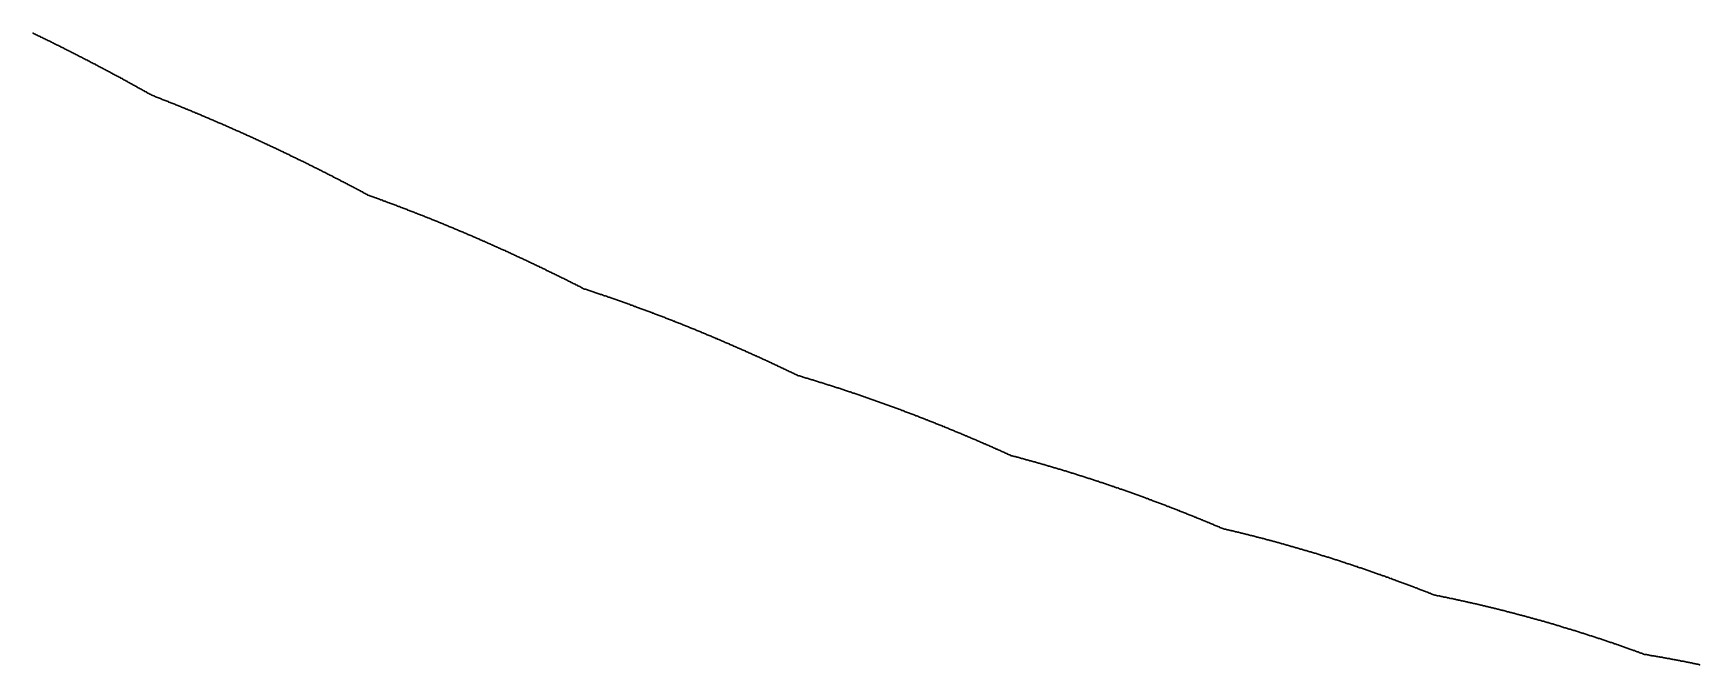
# Model space of a CAD drawing. Header units: metres. Extents: x 0 to 360, y 49 to 117.
# Drawn here: x 90.01 to 101.26, y 64.05 to 68.31 of the extents above; entities that cross this region are included whole.
import ezdxf

# ---------------------------------------------------------------- set-up
doc = ezdxf.new("R2010")
doc.units = ezdxf.units.M

msp = doc.modelspace()

# ---------------------------------------------------------------- linework, layer by layer
for p in [(90.009, 68.312), (90.016, 68.309), (90.022, 68.306), (90.029, 68.302), (90.035, 68.299), (90.042, 68.296), (90.048, 68.293), (90.055, 68.29), (90.061, 68.287), (90.068, 68.283), (90.075, 68.28), (90.081, 68.277), (90.088, 68.274), (90.094, 68.271), (90.101, 68.268), (90.107, 68.264), (90.114, 68.261), (90.12, 68.258), (90.127, 68.255), (90.133, 68.252), (90.14, 68.248), (90.146, 68.245), (90.153, 68.242), (90.159, 68.239), (90.166, 68.235), (90.172, 68.232), (90.179, 68.229), (90.185, 68.226), (90.192, 68.222), (90.198, 68.219), (90.205, 68.216), (90.211, 68.213), (90.218, 68.209), (90.224, 68.206), (90.231, 68.203), (90.237, 68.199), (90.244, 68.196), (90.25, 68.193), (90.257, 68.19), (90.263, 68.186), (90.27, 68.183), (90.276, 68.18), (90.283, 68.176), (90.289, 68.173), (90.296, 68.17), (90.302, 68.166), (90.309, 68.163), (90.315, 68.16), (90.322, 68.156), (90.328, 68.153), (90.335, 68.15), (90.341, 68.146), (90.348, 68.143), (90.354, 68.14), (90.361, 68.136), (90.367, 68.133), (90.374, 68.13), (90.38, 68.126), (90.387, 68.123), (90.393, 68.119), (90.4, 68.116), (90.406, 68.113), (90.413, 68.109), (90.419, 68.106), (90.426, 68.103), (90.432, 68.099), (90.439, 68.096), (90.445, 68.092), (90.452, 68.089), (90.458, 68.085), (90.465, 68.082), (90.471, 68.079), (90.478, 68.075), (90.484, 68.072), (90.491, 68.068), (90.497, 68.065), (90.504, 68.061), (90.51, 68.058), (90.517, 68.054), (90.523, 68.051), (90.53, 68.048), (90.536, 68.044), (90.543, 68.041), (90.549, 68.037), (90.556, 68.034), (90.562, 68.03), (90.569, 68.027), (90.575, 68.023), (90.582, 68.02), (90.588, 68.016), (90.595, 68.013), (90.601, 68.009), (90.608, 68.006), (90.614, 68.002), (90.621, 67.999), (90.627, 67.995), (90.633, 67.992), (90.64, 67.988), (90.646, 67.985), (90.653, 67.981), (90.659, 67.977), (90.666, 67.974), (90.672, 67.97), (90.679, 67.967), (90.685, 67.963), (90.692, 67.96), (90.698, 67.956), (90.705, 67.953), (90.711, 67.949), (90.718, 67.945), (90.724, 67.942), (90.731, 67.938), (90.737, 67.935), (90.744, 67.931), (90.75, 67.927), (90.757, 67.924), (90.763, 67.92), (90.77, 67.917), (90.776, 67.913), (90.783, 67.909), (90.789, 67.906), (90.796, 67.902), (90.802, 67.898), (90.809, 67.895), (90.815, 67.892), (90.822, 67.889), (90.828, 67.887), (90.835, 67.884), (90.841, 67.882), (90.848, 67.879), (90.854, 67.876), (90.86, 67.874), (90.867, 67.871), (90.873, 67.869), (90.88, 67.866), (90.886, 67.864), (90.893, 67.861), (90.899, 67.859), (90.906, 67.856), (90.912, 67.854), (90.919, 67.851), (90.925, 67.848), (90.932, 67.846), (90.938, 67.843), (90.945, 67.841), (90.951, 67.838), (90.958, 67.835), (90.964, 67.833), (90.971, 67.83), (90.977, 67.828), (90.984, 67.825), (90.99, 67.822), (90.997, 67.82), (91.003, 67.817), (91.009, 67.814), (91.016, 67.812), (91.022, 67.809), (91.029, 67.807), (91.035, 67.804), (91.042, 67.801), (91.048, 67.799), (91.055, 67.796), (91.061, 67.793), (91.068, 67.791), (91.074, 67.788), (91.081, 67.785), (91.087, 67.783), (91.094, 67.78), (91.1, 67.777), (91.107, 67.774), (91.113, 67.772), (91.12, 67.769), (91.126, 67.766), (91.133, 67.764), (91.139, 67.761), (91.145, 67.758), (91.152, 67.755), (91.158, 67.753), (91.165, 67.75), (91.171, 67.747), (91.178, 67.744), (91.184, 67.742), (91.191, 67.739), (91.197, 67.736), (91.204, 67.733), (91.21, 67.731), (91.217, 67.728), (91.223, 67.725), (91.23, 67.722), (91.236, 67.72), (91.242, 67.717), (91.249, 67.714), (91.255, 67.711), (91.262, 67.708), (91.268, 67.706), (91.275, 67.703), (91.281, 67.7), (91.288, 67.697), (91.294, 67.694), (91.301, 67.692), (91.307, 67.689), (91.314, 67.686), (91.32, 67.683), (91.327, 67.68), (91.333, 67.677), (91.34, 67.674), (91.346, 67.672), (91.352, 67.669), (91.359, 67.666), (91.365, 67.663), (91.372, 67.66), (91.378, 67.657), (91.385, 67.654), (91.391, 67.652), (91.398, 67.649), (91.404, 67.646), (91.411, 67.643), (91.417, 67.64), (91.424, 67.637), (91.43, 67.634), (91.436, 67.631), (91.443, 67.628), (91.449, 67.625), (91.456, 67.622), (91.462, 67.619), (91.469, 67.617), (91.475, 67.614), (91.482, 67.611), (91.488, 67.608), (91.495, 67.605), (91.501, 67.602), (91.508, 67.599), (91.514, 67.596), (91.52, 67.593), (91.527, 67.59), (91.533, 67.587), (91.54, 67.584), (91.546, 67.581), (91.553, 67.578), (91.559, 67.575), (91.566, 67.572), (91.572, 67.569), (91.579, 67.566), (91.585, 67.563), (91.591, 67.56), (91.598, 67.557), (91.604, 67.554), (91.611, 67.551), (91.617, 67.548), (91.624, 67.545), (91.63, 67.542), (91.637, 67.539), (91.643, 67.536), (91.65, 67.533), (91.656, 67.53), (91.662, 67.527), (91.669, 67.523), (91.675, 67.52), (91.682, 67.517), (91.688, 67.514), (91.695, 67.511), (91.701, 67.508), (91.708, 67.505), (91.714, 67.502), (91.721, 67.499), (91.727, 67.496), (91.733, 67.493), (91.74, 67.49), (91.746, 67.486), (91.753, 67.483), (91.759, 67.48), (91.766, 67.477), (91.772, 67.474), (91.779, 67.471), (91.785, 67.468), (91.792, 67.464), (91.798, 67.461), (91.804, 67.458), (91.811, 67.455), (91.817, 67.452), (91.824, 67.449), (91.83, 67.446), (91.837, 67.442), (91.843, 67.439), (91.85, 67.436), (91.856, 67.433), (91.862, 67.43), (91.869, 67.426), (91.875, 67.423), (91.882, 67.42), (91.888, 67.417), (91.895, 67.414), (91.901, 67.41), (91.908, 67.407), (91.914, 67.404), (91.92, 67.401), (91.927, 67.398), (91.933, 67.394), (91.94, 67.391), (91.946, 67.388), (91.953, 67.385), (91.959, 67.381), (91.966, 67.378), (91.972, 67.375), (91.978, 67.372), (91.985, 67.368), (91.991, 67.365), (91.998, 67.362), (92.004, 67.358), (92.011, 67.355), (92.017, 67.352), (92.024, 67.349), (92.03, 67.345), (92.036, 67.342), (92.043, 67.339), (92.049, 67.335), (92.056, 67.332), (92.062, 67.329), (92.069, 67.325), (92.075, 67.322), (92.082, 67.319), (92.088, 67.315), (92.094, 67.312), (92.101, 67.309), (92.107, 67.305), (92.114, 67.302), (92.12, 67.299), (92.127, 67.295), (92.133, 67.292), (92.139, 67.289), (92.146, 67.285), (92.152, 67.282), (92.159, 67.279), (92.165, 67.275), (92.172, 67.272), (92.178, 67.268), (92.185, 67.265), (92.191, 67.262), (92.197, 67.258), (92.204, 67.255), (92.21, 67.251), (92.217, 67.248), (92.223, 67.245), (92.23, 67.241), (92.236, 67.238), (92.242, 67.234), (92.249, 67.231), (92.255, 67.227), (92.262, 67.224), (92.268, 67.22), (92.275, 67.217), (92.281, 67.215), (92.288, 67.213), (92.294, 67.21), (92.3, 67.208), (92.307, 67.206), (92.313, 67.203), (92.32, 67.201), (92.326, 67.199), (92.333, 67.196), (92.339, 67.194), (92.345, 67.192), (92.352, 67.189), (92.358, 67.187), (92.365, 67.185), (92.371, 67.182), (92.378, 67.18), (92.384, 67.178), (92.39, 67.175), (92.397, 67.173), (92.403, 67.17), (92.41, 67.168), (92.416, 67.166), (92.423, 67.163), (92.429, 67.161), (92.435, 67.158), (92.442, 67.156), (92.448, 67.154), (92.455, 67.151), (92.461, 67.149), (92.468, 67.146), (92.474, 67.144), (92.48, 67.142), (92.487, 67.139), (92.493, 67.137), (92.5, 67.134), (92.506, 67.132), (92.513, 67.129), (92.519, 67.127), (92.525, 67.124), (92.532, 67.122), (92.538, 67.119), (92.545, 67.117), (92.551, 67.114), (92.558, 67.112), (92.564, 67.109), (92.57, 67.107), (92.577, 67.105), (92.583, 67.102), (92.59, 67.099), (92.596, 67.097), (92.602, 67.094), (92.609, 67.092), (92.615, 67.089), (92.622, 67.087), (92.628, 67.084), (92.635, 67.082), (92.641, 67.079), (92.647, 67.077), (92.654, 67.074), (92.66, 67.072), (92.667, 67.069), (92.673, 67.066), (92.68, 67.064), (92.686, 67.061), (92.692, 67.059), (92.699, 67.056), (92.705, 67.054), (92.712, 67.051), (92.718, 67.048), (92.724, 67.046), (92.731, 67.043), (92.737, 67.041), (92.744, 67.038), (92.75, 67.035), (92.757, 67.033), (92.763, 67.03), (92.769, 67.028), (92.776, 67.025), (92.782, 67.022), (92.789, 67.02), (92.795, 67.017), (92.801, 67.014), (92.808, 67.012), (92.814, 67.009), (92.821, 67.006), (92.827, 67.004), (92.834, 67.001), (92.84, 66.998), (92.846, 66.996), (92.853, 66.993), (92.859, 66.99), (92.866, 66.988), (92.872, 66.985), (92.878, 66.982), (92.885, 66.979), (92.891, 66.977), (92.898, 66.974), (92.904, 66.971), (92.911, 66.969), (92.917, 66.966), (92.923, 66.963), (92.93, 66.96), (92.936, 66.958), (92.943, 66.955), (92.949, 66.952), (92.955, 66.949), (92.962, 66.947), (92.968, 66.944), (92.975, 66.941), (92.981, 66.938), (92.987, 66.936), (92.994, 66.933), (93, 66.93), (93.007, 66.927), (93.013, 66.924), (93.02, 66.922), (93.026, 66.919), (93.032, 66.916), (93.039, 66.913), (93.045, 66.91), (93.052, 66.908), (93.058, 66.905), (93.064, 66.902), (93.071, 66.899), (93.077, 66.896), (93.084, 66.893), (93.09, 66.891), (93.096, 66.888), (93.103, 66.885), (93.109, 66.882), (93.116, 66.879), (93.122, 66.876), (93.128, 66.873), (93.135, 66.871), (93.141, 66.868), (93.148, 66.865), (93.154, 66.862), (93.16, 66.859), (93.167, 66.856), (93.173, 66.853), (93.18, 66.85), (93.186, 66.848), (93.193, 66.845), (93.199, 66.842), (93.205, 66.839), (93.212, 66.836), (93.218, 66.833), (93.225, 66.83), (93.231, 66.827), (93.237, 66.824), (93.244, 66.821), (93.25, 66.818), (93.257, 66.815), (93.263, 66.812), (93.269, 66.809), (93.276, 66.806), (93.282, 66.803), (93.289, 66.8), (93.295, 66.797), (93.301, 66.794), (93.308, 66.791), (93.314, 66.789), (93.321, 66.786), (93.327, 66.783), (93.333, 66.78), (93.34, 66.777), (93.346, 66.774), (93.353, 66.77), (93.359, 66.767), (93.365, 66.764), (93.372, 66.761), (93.378, 66.758), (93.385, 66.755), (93.391, 66.752), (93.397, 66.749), (93.404, 66.746), (93.41, 66.743), (93.417, 66.74), (93.423, 66.737), (93.429, 66.734), (93.436, 66.731), (93.442, 66.728), (93.449, 66.725), (93.455, 66.722), (93.461, 66.719), (93.468, 66.716), (93.474, 66.712), (93.48, 66.709), (93.487, 66.706), (93.493, 66.703), (93.5, 66.7), (93.506, 66.697), (93.512, 66.694), (93.519, 66.691), (93.525, 66.688), (93.532, 66.684), (93.538, 66.681), (93.544, 66.678), (93.551, 66.675), (93.557, 66.672), (93.564, 66.669), (93.57, 66.666), (93.576, 66.662), (93.583, 66.659), (93.589, 66.656), (93.596, 66.653), (93.602, 66.65), (93.608, 66.647), (93.615, 66.643), (93.621, 66.64), (93.628, 66.637), (93.634, 66.634), (93.64, 66.631), (93.647, 66.627), (93.653, 66.624), (93.659, 66.621), (93.666, 66.618), (93.672, 66.614), (93.679, 66.611), (93.685, 66.608), (93.691, 66.605), (93.698, 66.602), (93.704, 66.598), (93.711, 66.595), (93.717, 66.592), (93.723, 66.588), (93.73, 66.586), (93.736, 66.584), (93.743, 66.582), (93.749, 66.58), (93.755, 66.578), (93.762, 66.575), (93.768, 66.573), (93.774, 66.571), (93.781, 66.569), (93.787, 66.567), (93.794, 66.565), (93.8, 66.563), (93.806, 66.561), (93.813, 66.558), (93.819, 66.556), (93.826, 66.554), (93.832, 66.552), (93.838, 66.55), (93.845, 66.548), (93.851, 66.546), (93.857, 66.543), (93.864, 66.541), (93.87, 66.539), (93.877, 66.537), (93.883, 66.535), (93.889, 66.532), (93.896, 66.53), (93.902, 66.528), (93.908, 66.526), (93.915, 66.524), (93.921, 66.521), (93.928, 66.519), (93.934, 66.517), (93.94, 66.515), (93.947, 66.512), (93.953, 66.51), (93.96, 66.508), (93.966, 66.506), (93.972, 66.503), (93.979, 66.501), (93.985, 66.499), (93.991, 66.497), (93.998, 66.494), (94.004, 66.492), (94.011, 66.49), (94.017, 66.488), (94.023, 66.485), (94.03, 66.483), (94.036, 66.481), (94.042, 66.478), (94.049, 66.476), (94.055, 66.474), (94.062, 66.471), (94.068, 66.469), (94.074, 66.467), (94.081, 66.464), (94.087, 66.462), (94.093, 66.46), (94.1, 66.457), (94.106, 66.455), (94.113, 66.453), (94.119, 66.45), (94.125, 66.448), (94.132, 66.446), (94.138, 66.443), (94.144, 66.441), (94.151, 66.439), (94.157, 66.436), (94.164, 66.434), (94.17, 66.431), (94.176, 66.429), (94.183, 66.427), (94.189, 66.424), (94.195, 66.422), (94.202, 66.419), (94.208, 66.417), (94.215, 66.415), (94.221, 66.412), (94.227, 66.41), (94.234, 66.407), (94.24, 66.405), (94.246, 66.402), (94.253, 66.4), (94.259, 66.398), (94.266, 66.395), (94.272, 66.393), (94.278, 66.39), (94.285, 66.388), (94.291, 66.385), (94.297, 66.383), (94.304, 66.38), (94.31, 66.378), (94.317, 66.375), (94.323, 66.373), (94.329, 66.37), (94.336, 66.368), (94.342, 66.365), (94.348, 66.363), (94.355, 66.36), (94.361, 66.358), (94.367, 66.355), (94.374, 66.353), (94.38, 66.35), (94.387, 66.348), (94.393, 66.345), (94.399, 66.343), (94.406, 66.34), (94.412, 66.337), (94.418, 66.335), (94.425, 66.332), (94.431, 66.33), (94.437, 66.327), (94.444, 66.325), (94.45, 66.322), (94.457, 66.319), (94.463, 66.317), (94.469, 66.314), (94.476, 66.312), (94.482, 66.309), (94.488, 66.306), (94.495, 66.304), (94.501, 66.301), (94.508, 66.299), (94.514, 66.296), (94.52, 66.293), (94.527, 66.291), (94.533, 66.288), (94.539, 66.285), (94.546, 66.283), (94.552, 66.28), (94.558, 66.277), (94.565, 66.275), (94.571, 66.272), (94.577, 66.269), (94.584, 66.267), (94.59, 66.264), (94.597, 66.261), (94.603, 66.259), (94.609, 66.256), (94.616, 66.253), (94.622, 66.251), (94.628, 66.248), (94.635, 66.245), (94.641, 66.243), (94.647, 66.24), (94.654, 66.237), (94.66, 66.234), (94.667, 66.232), (94.673, 66.229), (94.679, 66.226), (94.686, 66.223), (94.692, 66.221), (94.698, 66.218), (94.705, 66.215), (94.711, 66.212), (94.717, 66.21), (94.724, 66.207), (94.73, 66.204), (94.736, 66.201), (94.743, 66.199), (94.749, 66.196), (94.756, 66.193), (94.762, 66.19), (94.768, 66.187), (94.775, 66.185), (94.781, 66.182), (94.787, 66.179), (94.794, 66.176), (94.8, 66.173), (94.806, 66.171), (94.813, 66.168), (94.819, 66.165), (94.825, 66.162), (94.832, 66.159), (94.838, 66.156), (94.845, 66.154), (94.851, 66.151), (94.857, 66.148), (94.864, 66.145), (94.87, 66.142), (94.876, 66.139), (94.883, 66.136), (94.889, 66.134), (94.895, 66.131), (94.902, 66.128), (94.908, 66.125), (94.914, 66.122), (94.921, 66.119), (94.927, 66.116), (94.933, 66.113), (94.94, 66.11), (94.946, 66.107), (94.952, 66.105), (94.959, 66.102), (94.965, 66.099), (94.972, 66.096), (94.978, 66.093), (94.984, 66.09), (94.991, 66.087), (94.997, 66.084), (95.003, 66.081), (95.01, 66.078), (95.016, 66.075), (95.022, 66.072), (95.029, 66.069), (95.035, 66.066), (95.041, 66.063), (95.048, 66.06), (95.054, 66.057), (95.06, 66.054), (95.067, 66.051), (95.073, 66.048), (95.079, 66.045), (95.086, 66.042), (95.092, 66.039), (95.098, 66.036), (95.105, 66.033), (95.111, 66.03), (95.118, 66.027), (95.124, 66.024), (95.13, 66.021), (95.137, 66.018), (95.143, 66.015), (95.149, 66.012), (95.156, 66.009), (95.162, 66.006), (95.168, 66.003), (95.175, 66.001), (95.181, 65.999), (95.187, 65.997), (95.194, 65.995), (95.2, 65.993), (95.206, 65.991), (95.213, 65.989), (95.219, 65.987), (95.225, 65.985), (95.232, 65.984), (95.238, 65.982), (95.244, 65.98), (95.251, 65.978), (95.257, 65.976), (95.263, 65.974), (95.27, 65.972), (95.276, 65.97), (95.282, 65.968), (95.289, 65.966), (95.295, 65.964), (95.301, 65.962), (95.308, 65.96), (95.314, 65.958), (95.32, 65.956), (95.327, 65.954), (95.333, 65.952), (95.34, 65.95), (95.346, 65.948), (95.352, 65.946), (95.359, 65.944), (95.365, 65.942), (95.371, 65.94), (95.378, 65.938), (95.384, 65.936), (95.39, 65.934), (95.397, 65.932), (95.403, 65.93), (95.409, 65.928), (95.416, 65.926), (95.422, 65.924), (95.428, 65.922), (95.435, 65.92), (95.441, 65.918), (95.447, 65.916), (95.454, 65.914), (95.46, 65.912), (95.466, 65.91), (95.473, 65.908), (95.479, 65.905), (95.485, 65.903), (95.492, 65.901), (95.498, 65.899), (95.504, 65.897), (95.511, 65.895), (95.517, 65.893), (95.523, 65.891), (95.53, 65.889), (95.536, 65.886), (95.542, 65.884), (95.549, 65.882), (95.555, 65.88), (95.561, 65.878), (95.568, 65.876), (95.574, 65.874), (95.58, 65.871), (95.587, 65.869), (95.593, 65.867), (95.599, 65.865), (95.606, 65.863), (95.612, 65.861), (95.618, 65.858), (95.625, 65.856), (95.631, 65.854), (95.637, 65.852), (95.644, 65.85), (95.65, 65.847), (95.656, 65.845), (95.663, 65.843), (95.669, 65.841), (95.675, 65.839), (95.682, 65.836), (95.688, 65.834), (95.694, 65.832), (95.701, 65.83), (95.707, 65.827), (95.713, 65.825), (95.72, 65.823), (95.726, 65.821), (95.732, 65.818), (95.739, 65.816), (95.745, 65.814), (95.751, 65.811), (95.757, 65.809), (95.764, 65.807), (95.77, 65.805), (95.776, 65.802), (95.783, 65.8), (95.789, 65.798), (95.795, 65.795), (95.802, 65.793), (95.808, 65.791), (95.814, 65.788), (95.821, 65.786), (95.827, 65.784), (95.833, 65.781), (95.84, 65.779), (95.846, 65.777), (95.852, 65.774), (95.859, 65.772), (95.865, 65.77), (95.871, 65.767), (95.878, 65.765), (95.884, 65.763), (95.89, 65.76), (95.897, 65.758), (95.903, 65.755), (95.909, 65.753), (95.916, 65.751), (95.922, 65.748), (95.928, 65.746), (95.935, 65.743), (95.941, 65.741), (95.947, 65.739), (95.954, 65.736), (95.96, 65.734), (95.966, 65.731), (95.973, 65.729), (95.979, 65.727), (95.985, 65.724), (95.991, 65.722), (95.998, 65.719), (96.004, 65.717), (96.01, 65.714), (96.017, 65.712), (96.023, 65.709), (96.029, 65.707), (96.036, 65.704), (96.042, 65.702), (96.048, 65.699), (96.055, 65.697), (96.061, 65.694), (96.067, 65.692), (96.074, 65.689), (96.08, 65.687), (96.086, 65.684), (96.093, 65.682), (96.099, 65.679), (96.105, 65.677), (96.112, 65.674), (96.118, 65.672), (96.124, 65.669), (96.13, 65.667), (96.137, 65.664), (96.143, 65.662), (96.149, 65.659), (96.156, 65.657), (96.162, 65.654), (96.168, 65.651), (96.175, 65.649), (96.181, 65.646), (96.187, 65.644), (96.194, 65.641), (96.2, 65.638), (96.206, 65.636), (96.213, 65.633), (96.219, 65.631), (96.225, 65.628), (96.232, 65.625), (96.238, 65.623), (96.244, 65.62), (96.25, 65.618), (96.257, 65.615), (96.263, 65.612), (96.269, 65.61), (96.276, 65.607), (96.282, 65.604), (96.288, 65.602), (96.295, 65.599), (96.301, 65.596), (96.307, 65.594), (96.314, 65.591), (96.32, 65.588), (96.326, 65.586), (96.333, 65.583), (96.339, 65.58), (96.345, 65.578), (96.351, 65.575), (96.358, 65.572), (96.364, 65.57), (96.37, 65.567), (96.377, 65.564), (96.383, 65.562), (96.389, 65.559), (96.396, 65.556), (96.402, 65.553), (96.408, 65.551), (96.415, 65.548), (96.421, 65.545), (96.427, 65.542), (96.433, 65.54), (96.44, 65.537), (96.446, 65.534), (96.452, 65.531), (96.459, 65.529), (96.465, 65.526), (96.471, 65.523), (96.478, 65.52), (96.484, 65.518), (96.49, 65.515), (96.497, 65.512), (96.503, 65.509), (96.509, 65.506), (96.515, 65.504), (96.522, 65.501), (96.528, 65.498), (96.534, 65.495), (96.541, 65.492), (96.547, 65.489), (96.553, 65.487), (96.56, 65.484), (96.566, 65.481), (96.572, 65.478), (96.579, 65.475), (96.585, 65.472), (96.591, 65.47), (96.597, 65.467), (96.604, 65.464), (96.61, 65.461), (96.616, 65.46), (96.623, 65.458), (96.629, 65.456), (96.635, 65.455), (96.642, 65.453), (96.648, 65.451), (96.654, 65.45), (96.66, 65.448), (96.667, 65.446), (96.673, 65.445), (96.679, 65.443), (96.686, 65.441), (96.692, 65.439), (96.698, 65.438), (96.705, 65.436), (96.711, 65.434), (96.717, 65.433), (96.723, 65.431), (96.73, 65.429), (96.736, 65.427), (96.742, 65.426), (96.749, 65.424), (96.755, 65.422), (96.761, 65.42), (96.768, 65.419), (96.774, 65.417), (96.78, 65.415), (96.786, 65.413), (96.793, 65.411), (96.799, 65.41), (96.805, 65.408), (96.812, 65.406), (96.818, 65.404), (96.824, 65.402), (96.831, 65.401), (96.837, 65.399), (96.843, 65.397), (96.849, 65.395), (96.856, 65.393), (96.862, 65.391), (96.868, 65.39), (96.875, 65.388), (96.881, 65.386), (96.887, 65.384), (96.894, 65.382), (96.9, 65.38), (96.906, 65.378), (96.912, 65.377), (96.919, 65.375), (96.925, 65.373), (96.931, 65.371), (96.938, 65.369), (96.944, 65.367), (96.95, 65.365), (96.956, 65.363), (96.963, 65.361), (96.969, 65.359), (96.975, 65.358), (96.982, 65.356), (96.988, 65.354), (96.994, 65.352), (97.001, 65.35), (97.007, 65.348), (97.013, 65.346), (97.019, 65.344), (97.026, 65.342), (97.032, 65.34), (97.038, 65.338), (97.045, 65.336), (97.051, 65.334), (97.057, 65.332), (97.063, 65.33), (97.07, 65.328), (97.076, 65.326), (97.082, 65.324), (97.089, 65.322), (97.095, 65.32), (97.101, 65.318), (97.108, 65.316), (97.114, 65.314), (97.12, 65.312), (97.126, 65.31), (97.133, 65.308), (97.139, 65.306), (97.145, 65.304), (97.152, 65.302), (97.158, 65.3), (97.164, 65.298), (97.17, 65.296), (97.177, 65.294), (97.183, 65.292), (97.189, 65.29), (97.196, 65.288), (97.202, 65.285), (97.208, 65.283), (97.214, 65.281), (97.221, 65.279), (97.227, 65.277), (97.233, 65.275), (97.24, 65.273), (97.246, 65.271), (97.252, 65.269), (97.258, 65.266), (97.265, 65.264), (97.271, 65.262), (97.277, 65.26), (97.284, 65.258), (97.29, 65.256), (97.296, 65.254), (97.302, 65.252), (97.309, 65.249), (97.315, 65.247), (97.321, 65.245), (97.328, 65.243), (97.334, 65.241), (97.34, 65.238), (97.346, 65.236), (97.353, 65.234), (97.359, 65.232), (97.365, 65.23), (97.372, 65.228), (97.378, 65.225), (97.384, 65.223), (97.39, 65.221), (97.397, 65.219), (97.403, 65.216), (97.409, 65.214), (97.416, 65.212), (97.422, 65.21), (97.428, 65.207), (97.434, 65.205), (97.441, 65.203), (97.447, 65.201), (97.453, 65.198), (97.46, 65.196), (97.466, 65.194), (97.472, 65.192), (97.478, 65.189), (97.485, 65.187), (97.491, 65.185), (97.497, 65.183), (97.503, 65.18), (97.51, 65.178), (97.516, 65.176), (97.522, 65.173), (97.529, 65.171), (97.535, 65.169), (97.541, 65.166), (97.547, 65.164), (97.554, 65.162), (97.56, 65.159), (97.566, 65.157), (97.573, 65.155), (97.579, 65.152), (97.585, 65.15), (97.591, 65.148), (97.598, 65.145), (97.604, 65.143), (97.61, 65.141), (97.616, 65.138), (97.623, 65.136), (97.629, 65.133), (97.635, 65.131), (97.642, 65.129), (97.648, 65.126), (97.654, 65.124), (97.66, 65.121), (97.667, 65.119), (97.673, 65.117), (97.679, 65.114), (97.686, 65.112), (97.692, 65.109), (97.698, 65.107), (97.704, 65.104), (97.711, 65.102), (97.717, 65.1), (97.723, 65.097), (97.729, 65.095), (97.736, 65.092), (97.742, 65.09), (97.748, 65.087), (97.755, 65.085), (97.761, 65.082), (97.767, 65.08), (97.773, 65.077), (97.78, 65.075), (97.786, 65.072), (97.792, 65.07), (97.798, 65.067), (97.805, 65.065), (97.811, 65.062), (97.817, 65.06), (97.824, 65.057), (97.83, 65.055), (97.836, 65.052), (97.842, 65.05), (97.849, 65.047), (97.855, 65.045), (97.861, 65.042), (97.867, 65.04), (97.874, 65.037), (97.88, 65.034), (97.886, 65.032), (97.893, 65.029), (97.899, 65.027), (97.905, 65.024), (97.911, 65.022), (97.918, 65.019), (97.924, 65.016), (97.93, 65.014), (97.936, 65.011), (97.943, 65.009), (97.949, 65.006), (97.955, 65.003), (97.961, 65.001), (97.968, 64.998), (97.974, 64.996), (97.98, 64.993), (97.987, 64.99), (97.993, 64.988), (97.999, 64.985), (98.005, 64.982), (98.012, 64.98), (98.018, 64.977), (98.024, 64.974), (98.03, 64.972), (98.037, 64.969), (98.043, 64.967), (98.049, 64.966), (98.055, 64.964), (98.062, 64.963), (98.068, 64.961), (98.074, 64.96), (98.081, 64.958), (98.087, 64.957), (98.093, 64.956), (98.099, 64.954), (98.106, 64.953), (98.112, 64.951), (98.118, 64.95), (98.124, 64.948), (98.131, 64.947), (98.137, 64.945), (98.143, 64.944), (98.149, 64.942), (98.156, 64.94), (98.162, 64.939), (98.168, 64.937), (98.174, 64.936), (98.181, 64.934), (98.187, 64.933), (98.193, 64.931), (98.2, 64.93), (98.206, 64.928), (98.212, 64.927), (98.218, 64.925), (98.225, 64.923), (98.231, 64.922), (98.237, 64.92), (98.243, 64.919), (98.25, 64.917), (98.256, 64.915), (98.262, 64.914), (98.268, 64.912), (98.275, 64.911), (98.281, 64.909), (98.287, 64.907), (98.293, 64.906), (98.3, 64.904), (98.306, 64.902), (98.312, 64.901), (98.318, 64.899), (98.325, 64.898), (98.331, 64.896), (98.337, 64.894), (98.343, 64.893), (98.35, 64.891), (98.356, 64.889), (98.362, 64.888), (98.369, 64.886), (98.375, 64.884), (98.381, 64.882), (98.387, 64.881), (98.394, 64.879), (98.4, 64.877), (98.406, 64.876), (98.412, 64.874), (98.419, 64.872), (98.425, 64.87), (98.431, 64.869), (98.437, 64.867), (98.444, 64.865), (98.45, 64.864), (98.456, 64.862), (98.462, 64.86), (98.469, 64.858), (98.475, 64.857), (98.481, 64.855), (98.487, 64.853), (98.494, 64.851), (98.5, 64.849), (98.506, 64.848), (98.512, 64.846), (98.519, 64.844), (98.525, 64.842), (98.531, 64.84), (98.537, 64.839), (98.544, 64.837), (98.55, 64.835), (98.556, 64.833), (98.562, 64.831), (98.569, 64.83), (98.575, 64.828), (98.581, 64.826), (98.587, 64.824), (98.594, 64.822), (98.6, 64.82), (98.606, 64.819), (98.612, 64.817), (98.619, 64.815), (98.625, 64.813), (98.631, 64.811), (98.637, 64.809), (98.644, 64.807), (98.65, 64.805), (98.656, 64.803), (98.662, 64.802), (98.669, 64.8), (98.675, 64.798), (98.681, 64.796), (98.687, 64.794), (98.694, 64.792), (98.7, 64.79), (98.706, 64.788), (98.712, 64.786), (98.719, 64.784), (98.725, 64.782), (98.731, 64.78), (98.737, 64.778), (98.744, 64.777), (98.75, 64.775), (98.756, 64.773), (98.762, 64.771), (98.769, 64.769), (98.775, 64.767), (98.781, 64.765), (98.787, 64.763), (98.794, 64.761), (98.8, 64.759), (98.806, 64.757), (98.812, 64.755), (98.819, 64.753), (98.825, 64.751), (98.831, 64.749), (98.837, 64.747), (98.844, 64.745), (98.85, 64.743), (98.856, 64.741), (98.862, 64.739), (98.869, 64.736), (98.875, 64.734), (98.881, 64.732), (98.887, 64.73), (98.894, 64.728), (98.9, 64.726), (98.906, 64.724), (98.912, 64.722), (98.919, 64.72), (98.925, 64.718), (98.931, 64.716), (98.937, 64.714), (98.944, 64.712), (98.95, 64.709), (98.956, 64.707), (98.962, 64.705), (98.969, 64.703), (98.975, 64.701), (98.981, 64.699), (98.987, 64.697), (98.994, 64.695), (99, 64.692), (99.006, 64.69), (99.012, 64.688), (99.019, 64.686), (99.025, 64.684), (99.031, 64.682), (99.037, 64.68), (99.043, 64.677), (99.05, 64.675), (99.056, 64.673), (99.062, 64.671), (99.068, 64.669), (99.075, 64.666), (99.081, 64.664), (99.087, 64.662), (99.093, 64.66), (99.1, 64.658), (99.106, 64.655), (99.112, 64.653), (99.118, 64.651), (99.125, 64.649), (99.131, 64.647), (99.137, 64.644), (99.143, 64.642), (99.15, 64.64), (99.156, 64.638), (99.162, 64.635), (99.168, 64.633), (99.175, 64.631), (99.181, 64.628), (99.187, 64.626), (99.193, 64.624), (99.199, 64.622), (99.206, 64.619), (99.212, 64.617), (99.218, 64.615), (99.224, 64.612), (99.231, 64.61), (99.237, 64.608), (99.243, 64.606), (99.249, 64.603), (99.256, 64.601), (99.262, 64.599), (99.268, 64.596), (99.274, 64.594), (99.281, 64.592), (99.287, 64.589), (99.293, 64.587), (99.299, 64.585), (99.305, 64.582), (99.312, 64.58), (99.318, 64.577), (99.324, 64.575), (99.33, 64.573), (99.337, 64.57), (99.343, 64.568), (99.349, 64.566), (99.355, 64.563), (99.362, 64.561), (99.368, 64.558), (99.374, 64.556), (99.38, 64.554), (99.387, 64.551), (99.393, 64.549), (99.399, 64.546), (99.405, 64.544), (99.411, 64.541), (99.418, 64.539), (99.424, 64.537), (99.43, 64.534), (99.436, 64.532), (99.443, 64.529), (99.449, 64.527), (99.455, 64.524), (99.461, 64.522), (99.468, 64.52), (99.474, 64.519), (99.48, 64.518), (99.486, 64.516), (99.492, 64.515), (99.499, 64.514), (99.505, 64.513), (99.511, 64.511), (99.517, 64.51), (99.524, 64.509), (99.53, 64.507), (99.536, 64.506), (99.542, 64.505), (99.549, 64.504), (99.555, 64.502), (99.561, 64.501), (99.567, 64.5), (99.573, 64.498), (99.58, 64.497), (99.586, 64.496), (99.592, 64.494), (99.598, 64.493), (99.605, 64.492), (99.611, 64.49), (99.617, 64.489), (99.623, 64.488), (99.629, 64.486), (99.636, 64.485), (99.642, 64.484), (99.648, 64.482), (99.654, 64.481), (99.661, 64.48), (99.667, 64.478), (99.673, 64.477), (99.679, 64.475), (99.686, 64.474), (99.692, 64.473), (99.698, 64.471), (99.704, 64.47), (99.71, 64.468), (99.717, 64.467), (99.723, 64.466), (99.729, 64.464), (99.735, 64.463), (99.742, 64.461), (99.748, 64.46), (99.754, 64.458), (99.76, 64.457), (99.766, 64.456), (99.773, 64.454), (99.779, 64.453), (99.785, 64.451), (99.791, 64.45), (99.798, 64.448), (99.804, 64.447), (99.81, 64.445), (99.816, 64.444), (99.822, 64.442), (99.829, 64.441), (99.835, 64.439), (99.841, 64.438), (99.847, 64.436), (99.854, 64.435), (99.86, 64.433), (99.866, 64.432), (99.872, 64.43), (99.878, 64.429), (99.885, 64.427), (99.891, 64.426), (99.897, 64.424), (99.903, 64.422), (99.91, 64.421), (99.916, 64.419), (99.922, 64.418), (99.928, 64.416), (99.934, 64.415), (99.941, 64.413), (99.947, 64.411), (99.953, 64.41), (99.959, 64.408), (99.966, 64.407), (99.972, 64.405), (99.978, 64.403), (99.984, 64.402), (99.99, 64.4), (99.997, 64.399), (100.003, 64.397), (100.009, 64.395), (100.015, 64.394), (100.021, 64.392), (100.028, 64.39), (100.034, 64.389), (100.04, 64.387), (100.046, 64.385), (100.053, 64.384), (100.059, 64.382), (100.065, 64.38), (100.071, 64.379), (100.077, 64.377), (100.084, 64.375), (100.09, 64.374), (100.096, 64.372), (100.102, 64.37), (100.109, 64.369), (100.115, 64.367), (100.121, 64.365), (100.127, 64.364), (100.133, 64.362), (100.14, 64.36), (100.146, 64.358), (100.152, 64.357), (100.158, 64.355), (100.164, 64.353), (100.171, 64.351), (100.177, 64.35), (100.183, 64.348), (100.189, 64.346), (100.196, 64.344), (100.202, 64.343), (100.208, 64.341), (100.214, 64.339), (100.22, 64.337), (100.227, 64.335), (100.233, 64.334), (100.239, 64.332), (100.245, 64.33), (100.251, 64.328), (100.258, 64.326), (100.264, 64.325), (100.27, 64.323), (100.276, 64.321), (100.283, 64.319), (100.289, 64.317), (100.295, 64.315), (100.301, 64.314), (100.307, 64.312), (100.314, 64.31), (100.32, 64.308), (100.326, 64.306), (100.332, 64.304), (100.338, 64.302), (100.345, 64.3), (100.351, 64.299), (100.357, 64.297), (100.363, 64.295), (100.369, 64.293), (100.376, 64.291), (100.382, 64.289), (100.388, 64.287), (100.394, 64.285), (100.401, 64.283), (100.407, 64.281), (100.413, 64.28), (100.419, 64.278), (100.425, 64.276), (100.432, 64.274), (100.438, 64.272), (100.444, 64.27), (100.45, 64.268), (100.456, 64.266), (100.463, 64.264), (100.469, 64.262), (100.475, 64.26), (100.481, 64.258), (100.487, 64.256), (100.494, 64.254), (100.5, 64.252), (100.506, 64.25), (100.512, 64.248), (100.518, 64.246), (100.525, 64.244), (100.531, 64.242), (100.537, 64.24), (100.543, 64.238), (100.55, 64.236), (100.556, 64.234), (100.562, 64.232), (100.568, 64.23), (100.574, 64.228), (100.581, 64.226), (100.587, 64.224), (100.593, 64.222), (100.599, 64.22), (100.605, 64.218), (100.612, 64.215), (100.618, 64.213), (100.624, 64.211), (100.63, 64.209), (100.636, 64.207), (100.643, 64.205), (100.649, 64.203), (100.655, 64.201), (100.661, 64.199), (100.667, 64.197), (100.674, 64.195), (100.68, 64.192), (100.686, 64.19), (100.692, 64.188), (100.698, 64.186), (100.705, 64.184), (100.711, 64.182), (100.717, 64.18), (100.723, 64.177), (100.729, 64.175), (100.736, 64.173), (100.742, 64.171), (100.748, 64.169), (100.754, 64.167), (100.76, 64.164), (100.767, 64.162), (100.773, 64.16), (100.779, 64.158), (100.785, 64.156), (100.791, 64.153), (100.798, 64.151), (100.804, 64.149), (100.81, 64.147), (100.816, 64.145), (100.822, 64.142), (100.829, 64.14), (100.835, 64.138), (100.841, 64.136), (100.847, 64.133), (100.853, 64.131), (100.86, 64.129), (100.866, 64.127), (100.872, 64.124), (100.878, 64.122), (100.884, 64.12), (100.891, 64.119), (100.897, 64.118), (100.903, 64.117), (100.909, 64.116), (100.915, 64.115), (100.922, 64.113), (100.928, 64.112), (100.934, 64.111), (100.94, 64.11), (100.946, 64.109), (100.953, 64.108), (100.959, 64.107), (100.965, 64.106), (100.971, 64.105), (100.977, 64.104), (100.984, 64.103), (100.99, 64.102), (100.996, 64.101), (101.002, 64.1), (101.008, 64.098), (101.015, 64.097), (101.021, 64.096), (101.027, 64.095), (101.033, 64.094), (101.039, 64.093), (101.046, 64.092), (101.052, 64.091), (101.058, 64.089), (101.064, 64.088), (101.07, 64.087), (101.076, 64.086), (101.083, 64.085), (101.089, 64.084), (101.095, 64.082), (101.101, 64.081), (101.107, 64.08), (101.114, 64.079), (101.12, 64.078), (101.126, 64.077), (101.132, 64.075), (101.138, 64.074), (101.145, 64.073), (101.151, 64.072), (101.157, 64.071), (101.163, 64.069), (101.169, 64.068), (101.176, 64.067), (101.182, 64.066), (101.188, 64.064), (101.194, 64.063), (101.2, 64.062), (101.207, 64.061), (101.213, 64.059), (101.219, 64.058), (101.225, 64.057), (101.231, 64.056), (101.237, 64.054), (101.244, 64.053), (101.25, 64.052), (101.256, 64.05)]:
    msp.add_point(p)

doc.saveas('drawing.dxf')
